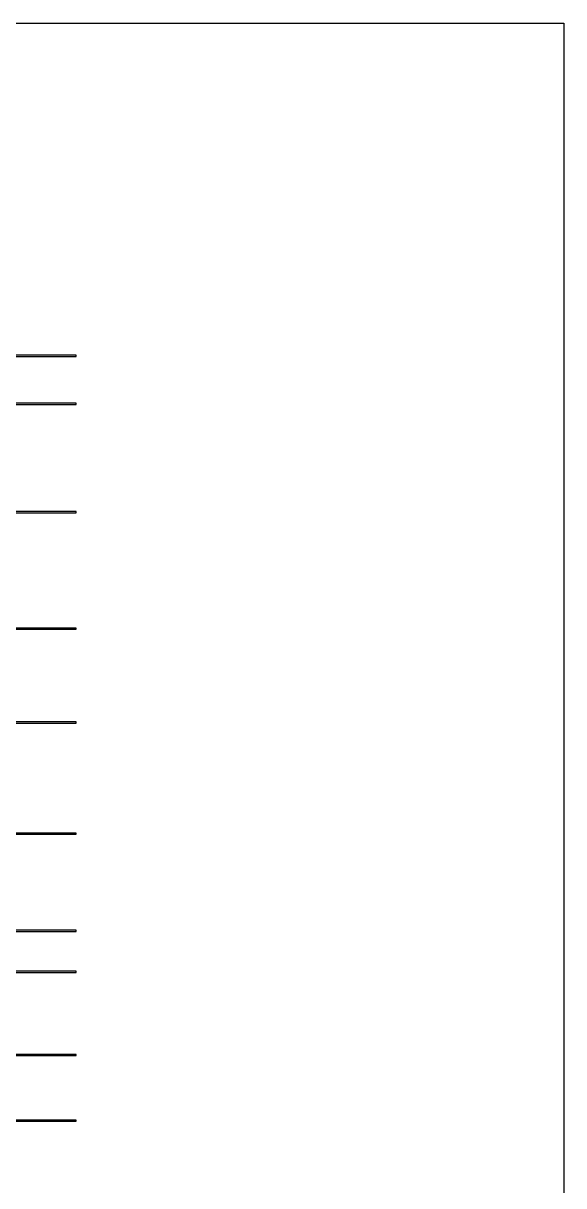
# Model space of a CAD drawing. Header units: inches. Extents: x -1514 to 1282, y -2074 to 286.
# Drawn here: x -1079 to -991.4, y -1509.9 to -1321.4 of the extents above; entities that cross this region are included whole.
import ezdxf

# ---------------------------------------------------------------- set-up
doc = ezdxf.new("R2010")
doc.units = ezdxf.units.IN
doc.header["$LTSCALE"] = 0.1
doc.header["$MEASUREMENT"] = 0
doc.layers.add('pic', color=1, linetype='Continuous')

msp = doc.modelspace()

# ---------------------------------------------------------------- linework, layer by layer
at = {"layer": 'pic'}
for points in [[(-1243.96896, -1321.38693), (-991.39904, -1321.38693), (-991.39904, -1681.84954), (-1243.96896, -1681.84954)], [(-1200.42527, -1375.40423), (-1070.42527, -1375.40423), (-1070.42527, -1375.20423), (-1200.42527, -1375.20423)], [(-1200.42527, -1383.1894), (-1070.42527, -1383.1894), (-1070.42527, -1382.9894), (-1200.42527, -1382.9894)], [(-1200.42527, -1400.75352), (-1070.42527, -1400.75352), (-1070.42527, -1400.55352), (-1200.42527, -1400.55352)], [(-1200.42527, -1419.64681), (-1070.42527, -1419.64681), (-1070.42527, -1419.44681), (-1200.42527, -1419.44681)], [(-1200.42527, -1434.83739), (-1070.42527, -1434.83739), (-1070.42527, -1434.63739), (-1200.42527, -1434.63739)], [(-1200.42527, -1452.87621), (-1070.42527, -1452.87621), (-1070.42527, -1452.67621), (-1200.42527, -1452.67621)], [(-1200.42527, -1468.61287), (-1070.42527, -1468.61287), (-1070.42527, -1468.41287), (-1200.42527, -1468.41287)], [(-1200.42527, -1475.26421), (-1070.42527, -1475.26421), (-1070.42527, -1475.06421), (-1200.42527, -1475.06421)], [(-1200.42527, -1488.75694), (-1070.42527, -1488.75694), (-1070.42527, -1488.55694), (-1200.42527, -1488.55694)], [(-1200.42527, -1499.39908), (-1070.42527, -1499.39908), (-1070.42527, -1499.19908), (-1200.42527, -1499.19908)]]:
    msp.add_lwpolyline(points, close=True, dxfattribs=at)

doc.saveas('drawing.dxf')
